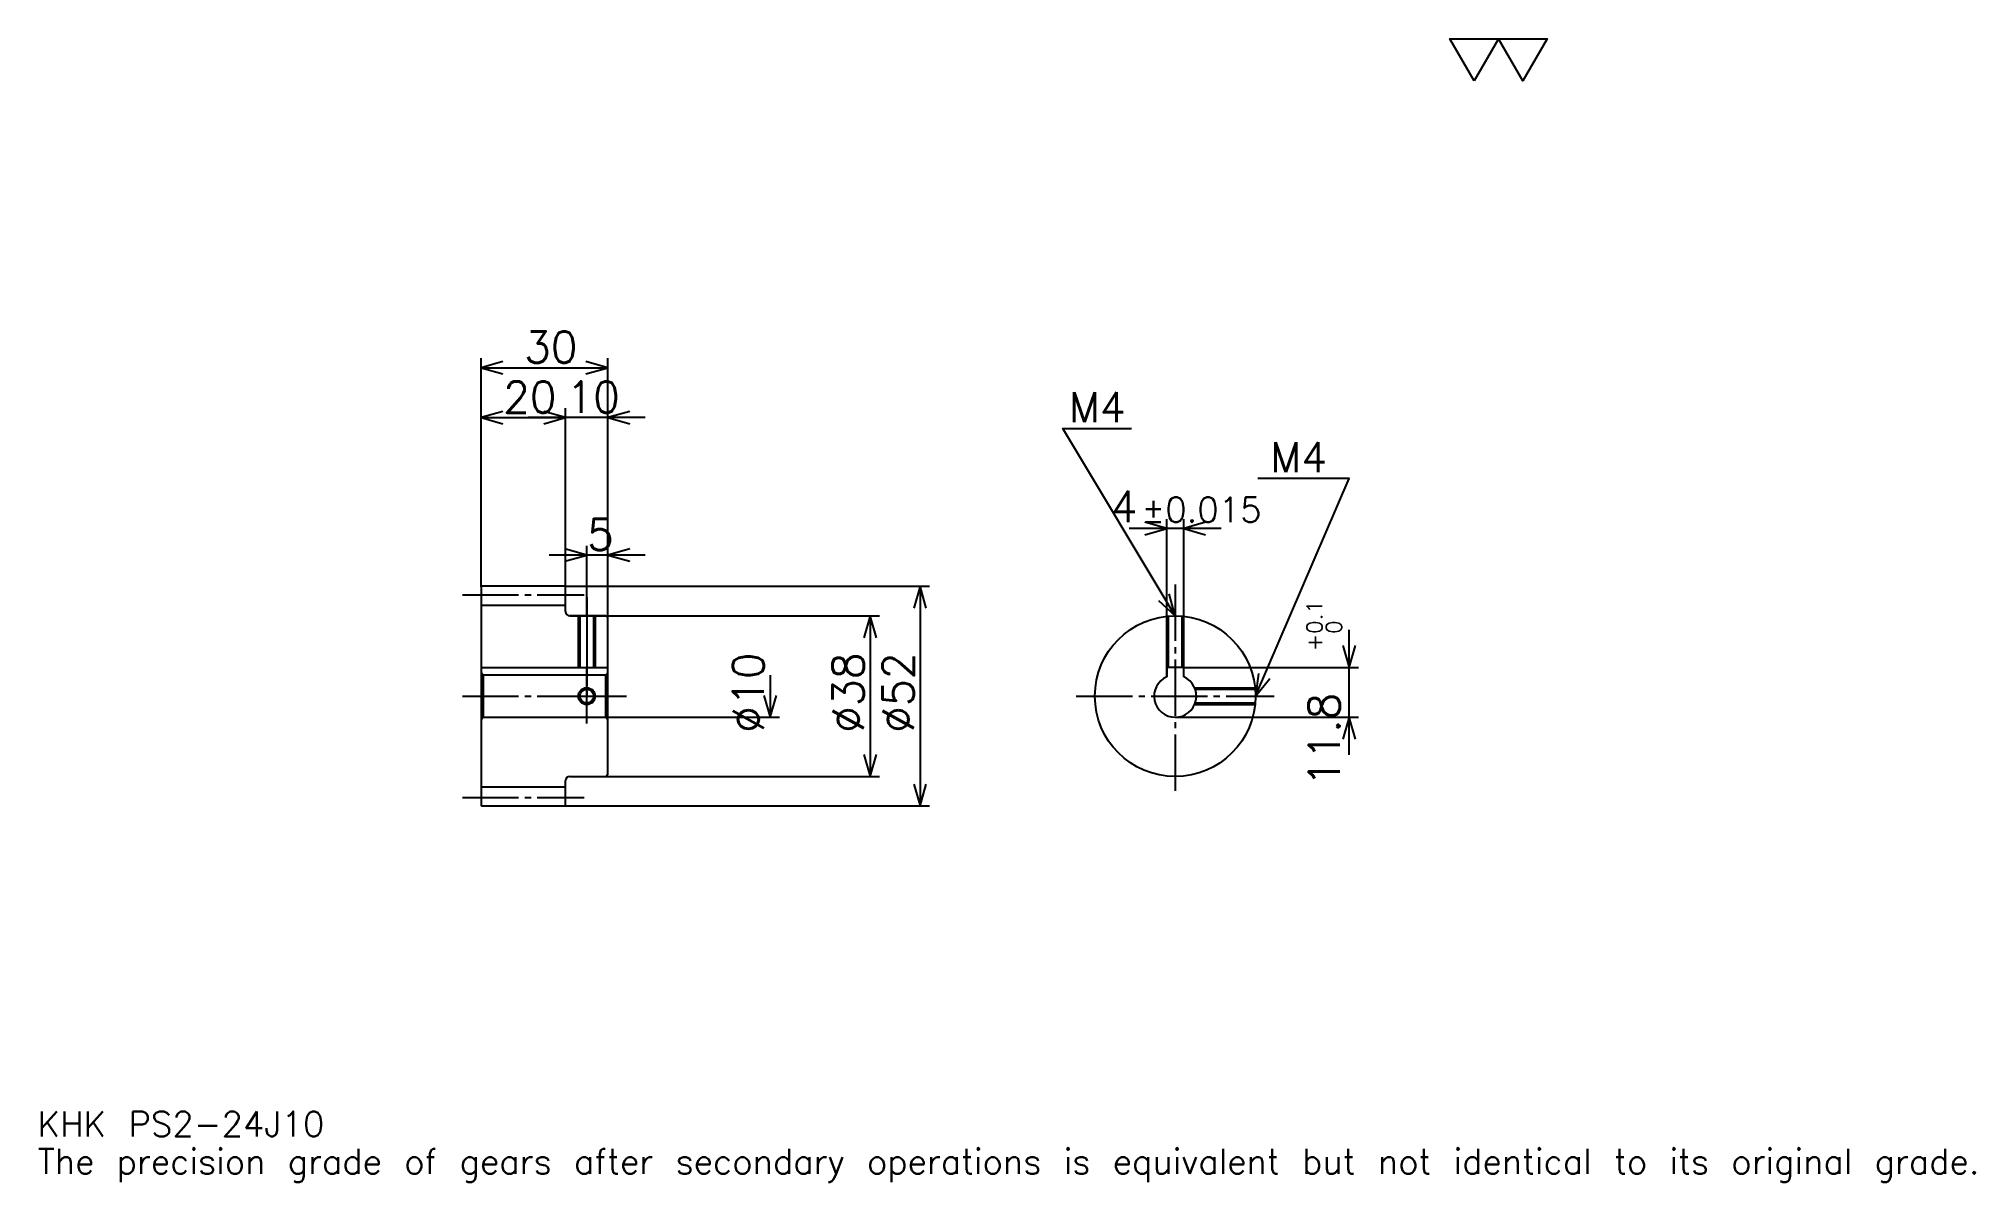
# Model space of a CAD drawing. Extents: x 15 to 473, y 5 to 276.
import ezdxf

# ---------------------------------------------------------------- set-up
doc = ezdxf.new("R2010")
doc.units = 0
doc.linetypes.add('DASHDOT', pattern=[17.739131, 13.304348, -1.478261, 1.478261, -1.478261])
doc.layers.get('0').update_dxf_attribs({"linetype": 'CONTINUOUS'})
doc.layers.add('DASHDOT', color=6, linetype='DASHDOT')
doc.styles.add('KANJI', font='TXT', dxfattribs={"bigfont": 'BIGFONT'})

msp = doc.modelspace()

# ---------------------------------------------------------------- linework, layer by layer
at = {"color": 5}
for p, q in [((119.739136, 146.478256), (119.739136, 200.434784)), ((119.739136, 198.217392), (149.739136, 198.217392)), ((149.739136, 146.478256), (149.739136, 200.434784)), ((139.739136, 146.478256), (139.739136, 188.608688)), ((119.739136, 186.391296), (139.739136, 186.391296)), ((158.608704, 186.391296), (130.869568, 186.391296)), ((282.043488, 127.278259), (282.043488, 162.391296)), ((286.043488, 127.278259), (286.043488, 162.391296)), ((144.739136, 146.478256), (144.739136, 156.086945)), ((294.913055, 160.173904), (273.17392, 160.173904)), ((158.608704, 153.869568), (135.869568, 153.869568)), ((119.739136, 146.37825), (119.739136, 146.478256)), ((139.63913, 146.478256), (149.739136, 146.478256)), ((139.739136, 146.37825), (139.739136, 146.478256)), ((144.739136, 139.478256), (144.739136, 146.478256)), ((144.739136, 139.478256), (144.739136, 146.478256)), ((149.739136, 146.478256), (225.869568, 146.478256)), ((149.739136, 138.978256), (149.739136, 146.478256)), ((223.652176, 146.478256), (223.652176, 94.478256)), ((140.739136, 139.478256), (149.739136, 139.478256)), ((149.739136, 139.478256), (214.043488, 139.478256)), ((211.826096, 139.478256), (211.826096, 101.478256)), ((325.217407, 106.608688), (325.217407, 136.147827)), ((188.17392, 125.478256), (188.17392, 115.478256)), ((286.043488, 127.278259), (327.434814, 127.278259)), ((149.739136, 115.478256), (190.391312, 115.478256)), ((284.043488, 115.478256), (327.434814, 115.478256)), ((140.739136, 101.478256), (149.739136, 101.478256)), ((149.739136, 101.478256), (214.043488, 101.478256)), ((139.63913, 94.478256), (149.739136, 94.478256)), ((149.739136, 94.478256), (225.869568, 94.478256))]:
    msp.add_line(p, q, dxfattribs=at)
at = {"color": 4}
for p, q in [((119.739136, 141.978256), (139.739136, 141.978256)), ((119.739136, 127.278259), (149.739136, 127.278259)), ((120.239136, 125.478256), (120.239136, 115.478256)), ((149.239136, 125.478256), (149.739136, 125.978256)), ((149.239136, 115.478256), (149.739136, 114.978256)), ((119.739136, 98.978256), (139.739136, 98.978256))]:
    msp.add_line(p, q, dxfattribs=at)
at = {"color": 7}
msp.add_lwpolyline([(354.782623, 266.086945), (349.017395, 276.079987), (372.078278, 276.079987), (366.313049, 266.086945), (360.547852, 276.079987), (354.782623, 266.086945)], dxfattribs=at)
at = {"color": 5}
for points in [[(124.913048, 199.695648), (119.739136, 198.217392), (124.913048, 196.739136)], [(144.565216, 196.739136), (149.739136, 198.217392), (144.565216, 199.695648)], [(124.913048, 187.869568), (119.739136, 186.391296), (124.913048, 184.913025)], [(134.565216, 184.913025), (139.739136, 186.391296), (134.565216, 187.869568)], [(134.565216, 184.913025), (139.739136, 186.391296), (134.565216, 187.869568)], [(154.913055, 187.869568), (149.739136, 186.391296), (154.913055, 184.913025)], [(284.043488, 139.478256), (257.434784, 183.82608), (273.695679, 183.82608)], [(303.043488, 120.478256), (325.217407, 172), (303.634766, 172)], [(276.869568, 158.695648), (282.043488, 160.173904), (276.869568, 161.652161)], [(291.217407, 161.652161), (286.043488, 160.173904), (291.217407, 158.695648)], [(139.565216, 152.391296), (144.739136, 153.869568), (139.565216, 155.347824)], [(154.913055, 155.347824), (149.739136, 153.869568), (154.913055, 152.391296)], [(225.130432, 141.304352), (223.652176, 146.478256), (222.17392, 141.304352)], [(280.113953, 143.154297), (284.043488, 139.478256), (282.649109, 144.675415)], [(213.304352, 134.304337), (211.826096, 139.478256), (210.347839, 134.304337)], [(323.739136, 132.452164), (325.217407, 127.278259), (326.695679, 132.452164)], [(303.731018, 125.815102), (303.043488, 120.478256), (306.446716, 124.646324)], [(186.695648, 120.652168), (188.17392, 115.478256), (189.652191, 120.652168)], [(326.695679, 110.304344), (325.217407, 115.478256), (323.739136, 110.304344)], [(210.347839, 106.652168), (211.826096, 101.478256), (213.304352, 106.652168)], [(222.17392, 99.652168), (223.652176, 94.478256), (225.130432, 99.652168)]]:
    msp.add_lwpolyline(points, dxfattribs=at)
at = {"color": 4}
for points in [[(139.739136, 140.478256), (139.739136, 146.37825), (139.63913, 146.478256), (119.839134, 146.478256), (119.739136, 146.37825), (119.739136, 114.978256)], [(140.739136, 101.478256), (149.239136, 101.478256), (149.739136, 101.978256), (149.739136, 138.978256), (149.239136, 139.478256), (140.739136, 139.478256)], [(142.739136, 139.478256), (142.739136, 127.278259)], [(143.119141, 139.478256), (143.119141, 127.278259)], [(146.359131, 139.478256), (146.359131, 127.278259)], [(146.739136, 139.478256), (146.739136, 127.278259)], [(282.043488, 125.060829), (282.043488, 139.372696)], [(282.423492, 127.278259), (282.423492, 139.409073)], [(285.663483, 127.278259), (285.663483, 139.409073)], [(286.043488, 125.060829), (286.043488, 139.372696)], [(119.739136, 114.978256), (120.239136, 115.478256), (149.239136, 115.478256), (149.239136, 125.478256), (120.239136, 125.478256), (119.739136, 125.978256)], [(286.043488, 125.060829), (286.043488, 127.278259), (282.043488, 127.278259), (282.043488, 125.060829)], [(288.626068, 122.478256), (302.937927, 122.478256)], [(288.773773, 122.098259), (302.974304, 122.098259)], [(119.739136, 114.978256), (119.739136, 94.578255), (119.839134, 94.478256), (139.63913, 94.478256), (139.739136, 94.578255), (139.739136, 100.478256)], [(288.626068, 118.478256), (302.937927, 118.478256)], [(288.773773, 118.858253), (302.974304, 118.858253)]]:
    msp.add_lwpolyline(points, dxfattribs=at)
for centre, radius in [((284.043488, 120.478256), 19), ((144.739136, 120.478256), 1.62)]:
    msp.add_circle(centre, radius, dxfattribs=at)
at = {"color": 7}
msp.add_circle((144.739136, 120.478256), 2, dxfattribs=at)
at = {"color": 4}
for centre, radius, start, end in [((140.739136, 140.478256), 1, 180, 270), ((284.043488, 120.478256), 5, 113.57817801, 66.42182199), ((140.739136, 100.478256), 1, 90, 180)]:
    msp.add_arc(centre, radius, start, end, dxfattribs=at)
at = {"layer": 'DASHDOT', "color": 7}
for p, q in [((284.043488, 146.869568), (284.043488, 97.043472)), ((115.304352, 144.478256), (144.17392, 144.478256)), ((144.739136, 139.478256), (144.739136, 120.478256)), ((115.304352, 120.478256), (154.17392, 120.478256)), ((260.608704, 120.478256), (307.478271, 120.478256)), ((115.304352, 96.478256), (144.17392, 96.478256))]:
    msp.add_line(p, q, dxfattribs=at)
for points in [[(144.739136, 143.91304), (144.739136, 122.843475)], [(144.739136, 114.043472), (144.739136, 126.91304)], [(138.304352, 120.478256), (151.17392, 120.478256)]]:
    msp.add_lwpolyline(points, dxfattribs=at)

# ---------------------------------------------------------------- texts
at = {"color": 7, "style": 'KANJI'}
for s, height, p in [('30', 7.391304, (129.934784, 199.399994)), ('20', 7.391304, (124.934784, 187.573914)), ('10', 7.391304, (139.934784, 187.573914)), ('M4', 7.095652, (258.913055, 185.304352)), ('M4', 7.095652, (306.591309, 173.478256)), ('4', 7.391304, (268.786377, 161.652161)), ('%%p0.015', 5.913043, (276.102844, 161.652161)), ('5', 7.391304, (144.83696, 155.05217)), ('KHK PS2-24J10', 5.913043, (14.782609, 16.26087)), ('The precision grade of gears after secondary operations is equivalent but not identical to its original grade.', 5.913043, (14.782609, 7.391304))]:
    msp.add_text(s, height=height, dxfattribs=at).set_placement(p)
for s, height, p in [('0.1', 3.695652, (318.860901, 135.254623)), ('0', 3.695652, (323.443481, 135.254623)), ('+', 3.695652, (318.860901, 131.115494)), ('%%c10', 7.391304, (186.695648, 111.793472)), ('%%c38', 7.391304, (210.347839, 111.793472)), ('%%c52', 7.391304, (222.17392, 111.793472)), ('11.8', 7.391304, (323, 99.123001))]:
    msp.add_text(s, height=height, rotation=90, dxfattribs=at).set_placement(p)

doc.saveas('drawing.dxf')
